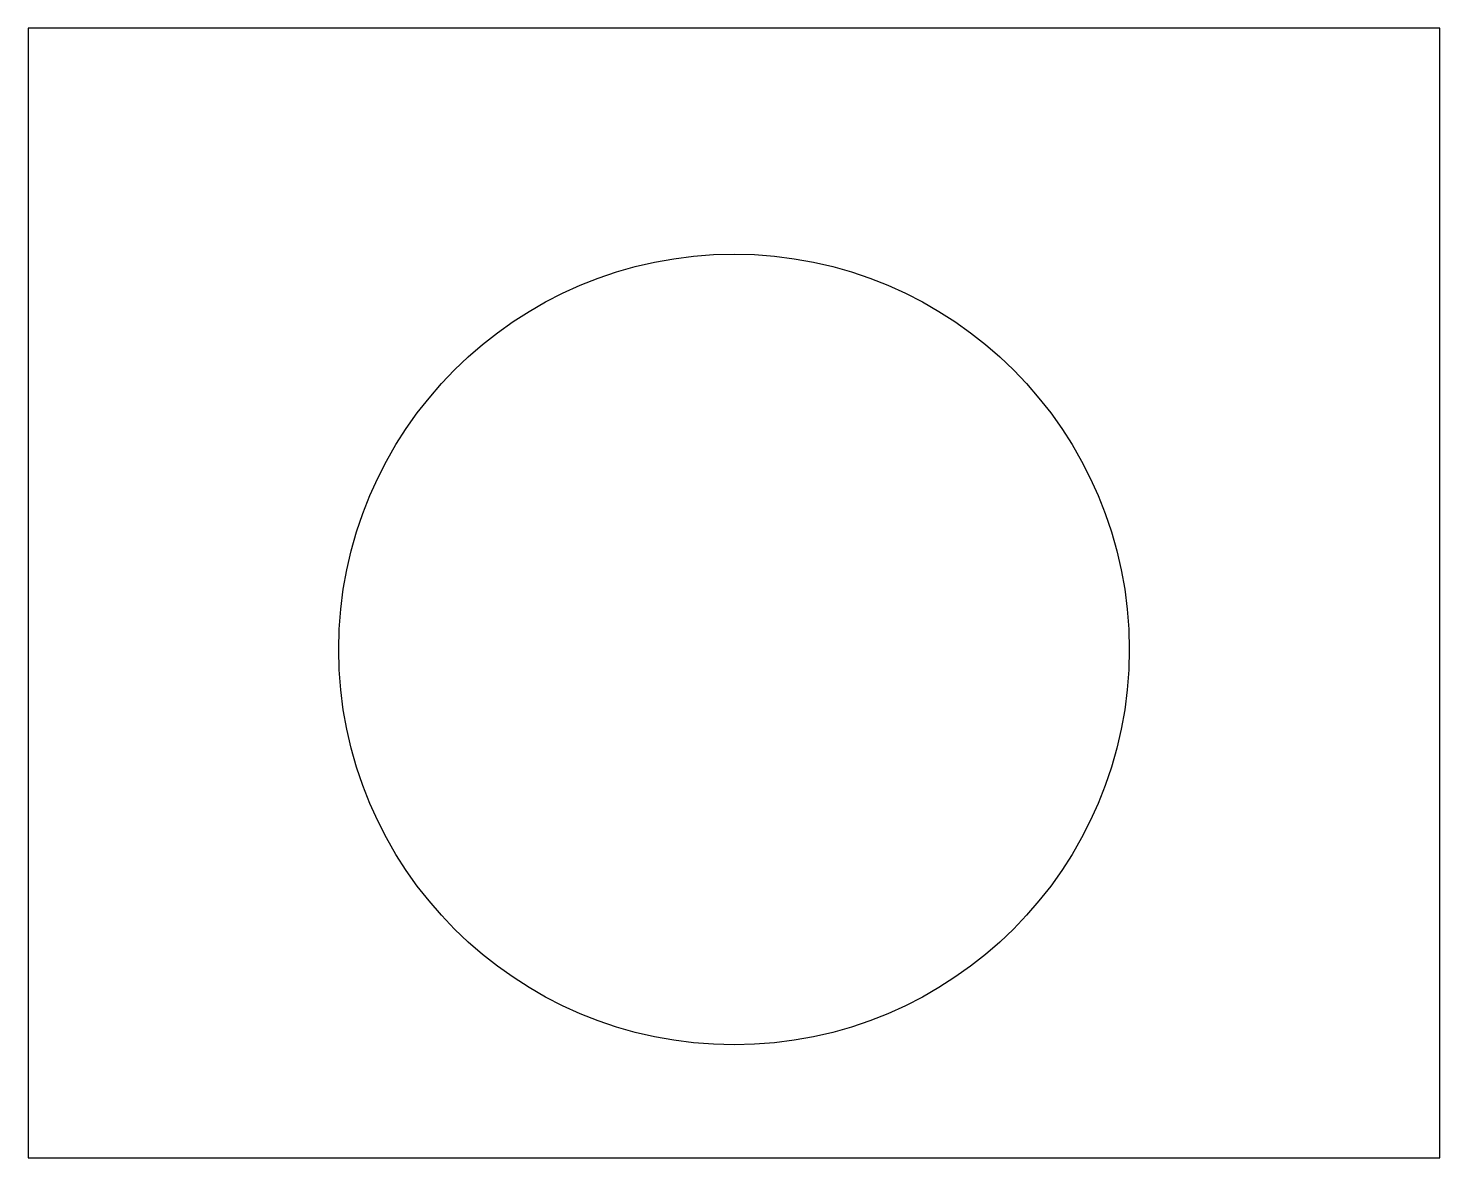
# Model space of a CAD drawing. Header units: millimetres. Extents: x -250 to 250, y -200 to 200.
import ezdxf

# ---------------------------------------------------------------- set-up
doc = ezdxf.new("R2010")
doc.units = ezdxf.units.MM

msp = doc.modelspace()

# ---------------------------------------------------------------- linework, layer by layer
msp.add_lwpolyline([(-250, -200), (250, -200), (250, 200), (-250, 200)], close=True)
msp.add_circle((0, -20), 140)

doc.saveas('drawing.dxf')
